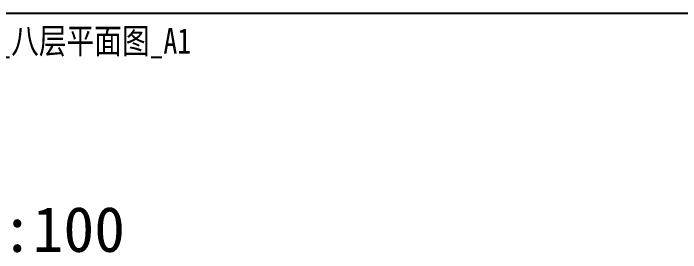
# Model space of a CAD drawing. Extents: x -518115 to 389031, y -209821 to 1628073.
# Drawn here: x 7938 to 52167, y 317766 to 333624 of the extents above; entities that cross this region are included whole.
import ezdxf

# ---------------------------------------------------------------- set-up
doc = ezdxf.new("R2010")
doc.units = 0
doc.header["$LTSCALE"] = 1000
doc.header["$MEASUREMENT"] = 0
doc.layers.add('yichutu', color=7, linetype='Continuous', true_color=0xffffff, plot=False)
doc.layers.add('导图字', color=7, linetype='Continuous')
doc.styles.add('_TCH_LABEL', font='')
doc.styles.add('黑体', font='')
doc.styles.get('_TCH_LABEL').set_extended_font_data('SimHei')
doc.styles.get('黑体').set_extended_font_data('SimHei')

# ---------------------------------------------------------------- blocks, each defined once
blk = doc.blocks.new('yct-841-594-84100-59399.9999999999-100-1000.0')
at = {"layer": 'yichutu', "color": 7, "true_color": 0xffffff}
blk.add_lwpolyline([(0, 0), (0, 59400), (84100, 59400), (84100, 0)], close=True, dxfattribs=at)
at = {"layer": 'yichutu', "color": 7, "true_color": 0xffffff, "style": '_TCH_LABEL'}
blk.add_text('A1 1:100', height=3000, dxfattribs=at).set_placement((0, 61400))

msp = doc.modelspace()

# ---------------------------------------------------------------- block references
at = {"layer": 'yichutu'}
for p in [(-985.9, 333623.5), (-985.9, 256415.2)]:
    msp.add_blockref('yct-841-594-84100-59399.9999999999-100-1000.0', p, dxfattribs=at)

# ---------------------------------------------------------------- texts
at = {"layer": '导图字', "color": 1, "style": '黑体', "width": 0.8}
msp.add_text('建施_13_八层平面图_A1', height=1682.363, dxfattribs=at).set_placement((457.3, 330960.1))

doc.saveas('drawing.dxf')
